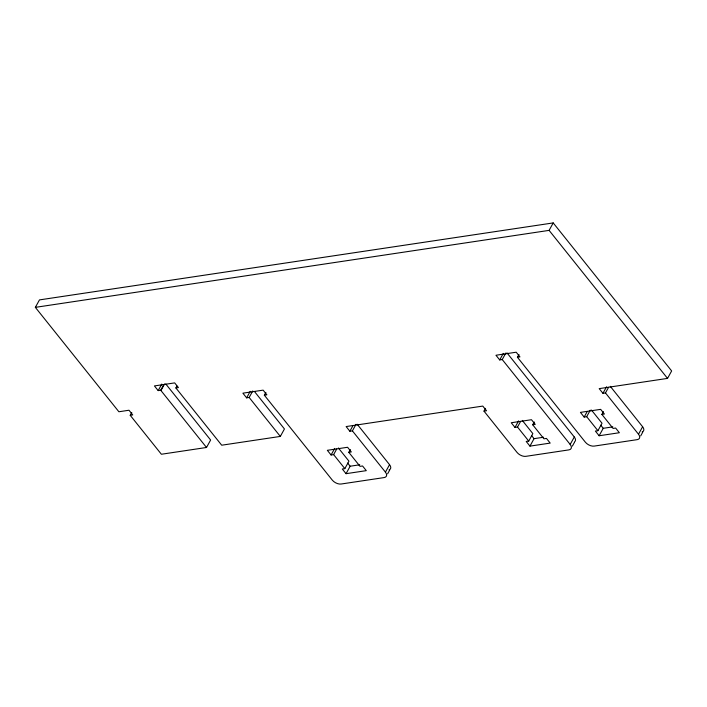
<?xml version="1.0" encoding="UTF-8"?>
<svg xmlns="http://www.w3.org/2000/svg" width="707" height="707" viewBox="0 0 707 707"><rect width="100%" height="100%" fill="white"/><g stroke="black" fill="none" stroke-linecap="round" stroke-linejoin="round"><path stroke-width="1.06" d="M165.765 383.954L210.624 440.019L206.515 447.478L161.382 454.248L130.212 415.292L132.739 414.912L129.001 410.237L118.882 411.757L35.35 307.359L39.468 299.901L553.21 222.917L671.65 370.936L667.532 378.395L599.2 388.629L602.938 393.304L605.475 392.924L608.559 387.339M130.212 415.292L131.758 412.49M254.626 391.705L284.444 428.963L280.325 436.422L221.698 445.207L175.884 387.949L178.411 387.569L174.673 382.894L154.426 385.925L158.165 390.6L161.77 384.078M158.165 390.6L160.692 390.22L163.785 384.626M160.957 390.556L164.563 384.025M175.884 387.949L176.909 386.084M357.203 424.253L389.548 464.685L385.43 472.143A6.867 3.862 28.9 0 1 384.113 477.579L341.092 484.021A6.867 3.862 28.9 0 1 332.29 480.106L264.338 395.186L266.875 394.815L263.137 390.14L242.89 393.172L246.628 397.847L250.225 391.325M246.628 397.847L249.156 397.467L252.761 390.944M264.338 395.186L265.885 392.394M338.388 447.973L348.949 461.176L344.83 468.626L342.303 469.006L346.041 473.681L366.288 470.65L362.55 465.975L360.022 466.355L348.798 452.33L351.326 451.95L347.588 447.275L327.341 450.315L331.079 454.99L334.685 448.459M331.079 454.99L333.616 454.61L336.7 449.016M507.034 352.943L574.296 436.997L570.178 444.456A6.867 3.862 28.9 0 1 568.861 449.891L525.831 456.342A6.867 3.862 28.9 0 1 517.038 452.418L483.995 411.129L486.531 410.749L482.784 406.083L346.13 426.56L349.868 431.235L352.952 425.641M349.868 431.235L352.395 430.855L356.001 424.333M348.798 452.33L350.345 449.537M346.041 473.681L350.159 466.222L359.748 464.791M387.622 473.805L389.681 470.075M35.35 307.359L549.1 230.376L553.21 222.917M610.282 386.331L642.628 426.763L638.509 434.222A6.867 3.862 28.9 0 1 637.193 439.648L594.163 446.099A6.867 3.862 28.9 0 1 585.361 442.184L517.418 357.265L519.954 356.885L516.207 352.21L495.961 355.25L499.708 359.925L503.304 353.394M499.708 359.925L502.235 359.545L505.841 353.014M483.995 411.129L485.541 408.337M517.418 357.265L518.965 354.472M522.296 420.418L532.848 433.612L528.739 441.071L526.202 441.451L529.95 446.126L550.187 443.095L546.449 438.42L543.922 438.8L532.698 424.774L535.234 424.394L531.487 419.719L511.241 422.751L514.988 427.426L518.584 420.904M514.988 427.426L517.515 427.046L520.599 421.452M532.698 424.774L534.245 421.973M529.95 446.126L534.059 438.667L543.656 437.226M591.467 410.051L602.028 423.246L597.91 430.704L595.382 431.084L599.121 435.759L619.367 432.728L615.629 428.053L613.093 428.433L601.878 414.408L604.405 414.028L600.667 409.353L580.42 412.384L584.159 417.059L587.243 411.465M584.159 417.059L586.686 416.679L590.292 410.157M572.37 446.117L574.429 442.396M602.938 393.304L606.544 386.782M601.878 414.408L603.416 411.607M599.121 435.759L603.239 428.301L612.828 426.869M640.701 435.883L642.76 432.154M549.1 230.376L667.532 378.395M605.475 392.924L638.509 434.222M600.747 425.19L603.239 428.301M586.686 416.679L597.91 430.704M502.235 359.545L570.178 444.456M531.567 435.547L534.059 438.667M517.515 427.046L528.739 441.071M352.395 430.855L385.43 472.143M347.667 463.112L350.159 466.222M333.616 454.61L344.83 468.626M249.156 397.467L280.325 436.422M160.692 390.22L206.515 447.478M574.296 436.997A6.867 3.862 28.9 0 1 574.579 441.822M642.628 426.763A6.867 3.862 28.9 0 1 642.168 431.977M389.548 464.685A6.867 3.862 28.9 0 1 389.089 469.899"/></g></svg>
